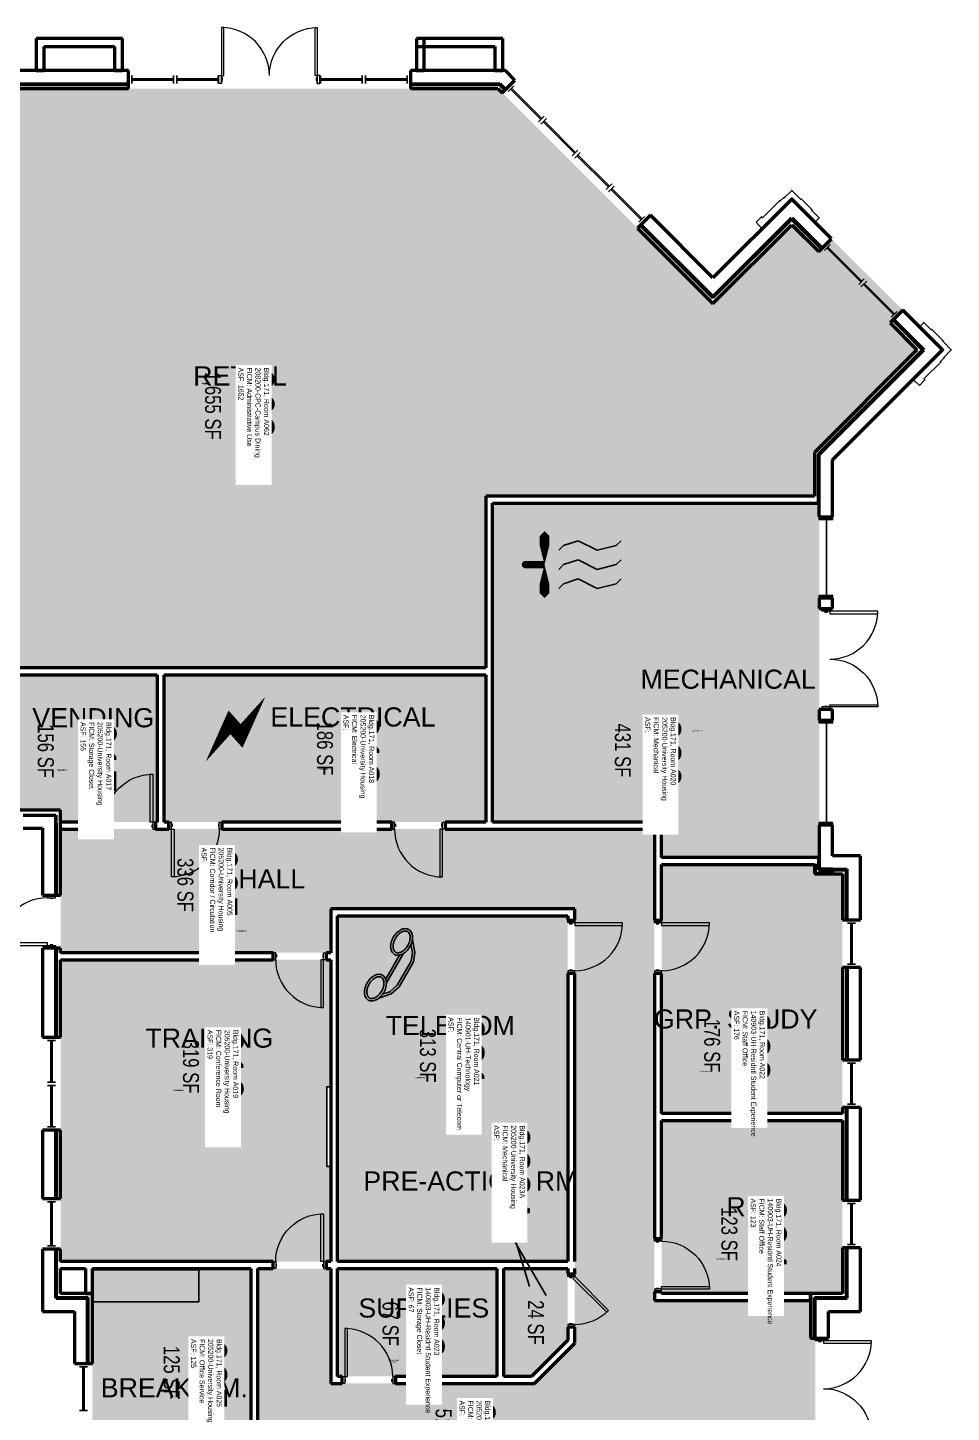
# Model space of a CAD drawing. Header units: inches. Extents: x -108 to 3256, y -489 to 2185.
# Drawn here: x 1290 to 1985, y 524 to 1566 of the extents above; entities that cross this region are included whole.
import ezdxf
from ezdxf.enums import TextEntityAlignment as Align

# ---------------------------------------------------------------- set-up
doc = ezdxf.new("R2010")
doc.units = ezdxf.units.IN
doc.header["$LTSCALE"] = 48
doc.header["$MEASUREMENT"] = 0
for name, color, linetype in [('A-DOOR', 2, 'Continuous'), ('A-FLOR', 3, 'Continuous'), ('A-GLAZ', 1, 'Continuous'), ('A-IDEN-ICON', 4, 'Continuous'), ('A-IDEN-RNUM', 7, 'Continuous'), ('A-IDEN-SNUM', 4, 'Continuous'), ('A-IDEN-VNUM', 4, 'Continuous'), ('A-MISC', 2, 'Continuous'), ('A-WALL', 5, 'Continuous'), ('AREA-TEXT', 3, 'Continuous'), ('Rooms-Category-Color', 7, 'Continuous'), ('Rooms-College-Color', 7, 'Continuous'), ('Rooms-Department-Color', 7, 'Continuous'), ('Rooms-Division-Color', 7, 'Continuous'), ('Rooms-Information', 7, 'Continuous')]:
    doc.layers.add(name, color=color, linetype=linetype)
doc.styles.add('CP_AREA', font='arial.ttf', dxfattribs={"height": 15})
doc.styles.add('CP_ROOMSNUMBER', font='arial.ttf', dxfattribs={"height": 1})
doc.styles.add('CP_ROOMVNUMBER', font='arial.ttf', dxfattribs={"width": 0.85, "height": 0.075})
doc.styles.get("Standard").update_dxf_attribs({"font": 'arial.ttf'})

# ---------------------------------------------------------------- blocks, each defined once
blk = doc.blocks.new('CPPHONE')
for p, q in [((0.0096, 0.0252), (-0.0196, -0.0252)), ((0.0169, 0.0279), (-0.0182, -0.0329))]:
    blk.add_line(p, q)
for points in [[(0.0288, 0.0786, 0.139889), (0.0216, 0.0804, 0.107118), (0.0122, 0.0781, 0.079812), (0.0039, 0.0722, 0.067459), (-0.0035, 0.0626, 0.067459), (-0.008, 0.0515, 0.079812), (-0.009, 0.0413, 0.107118), (-0.0064, 0.032, 0.139889), (-0.0012, 0.0267, 0.139889), (0.0061, 0.0248, 0.107118), (0.0155, 0.0272, 0.079812), (0.0238, 0.0331, 0.067459), (0.0312, 0.0426, 0.067459), (0.0357, 0.0538, 0.079812), (0.0367, 0.0639, 0.107118), (0.034, 0.0732, 0.139889)], [(0.0263, 0.0743, 0.139889), (0.0218, 0.0754, 0.107118), (0.0144, 0.0736, 0.079812), (0.0074, 0.0686, 0.067459), (0.0008, 0.0601, 0.067459), (-0.0032, 0.0502, 0.079812), (-0.004, 0.0417, 0.107118), (-0.0019, 0.0344, 0.139889), (0.0013, 0.031, 0.139889), (0.0059, 0.0298, 0.107118), (0.0133, 0.0317, 0.079812), (0.0203, 0.0367, 0.067459), (0.0268, 0.0451, 0.067459), (0.0309, 0.055, 0.079812), (0.0317, 0.0636, 0.107118), (0.0296, 0.0709, 0.139889)], [(-0.0262, -0.0167, 0.139889), (-0.0334, -0.0148, 0.107118), (-0.0428, -0.0172, 0.079812), (-0.0511, -0.0231, 0.067459), (-0.0585, -0.0326, 0.067459), (-0.063, -0.0438, 0.079812), (-0.064, -0.0539, 0.107118), (-0.0614, -0.0632, 0.139889), (-0.0562, -0.0686, 0.139889), (-0.0489, -0.0704, 0.107118), (-0.0395, -0.0681, 0.079812), (-0.0312, -0.0622, 0.067459), (-0.0238, -0.0526, 0.067459), (-0.0193, -0.0415, 0.079812), (-0.0183, -0.0313, 0.107118), (-0.021, -0.022, 0.139889)], [(-0.0287, -0.021, 0.139889), (-0.0332, -0.0198, 0.107118), (-0.0406, -0.0217, 0.079812), (-0.0476, -0.0267, 0.067459), (-0.0542, -0.0351, 0.067459), (-0.0582, -0.045, 0.079812), (-0.059, -0.0536, 0.107118), (-0.0569, -0.0609, 0.139889), (-0.0537, -0.0643, 0.139889), (-0.0491, -0.0654, 0.107118), (-0.0417, -0.0636, 0.079812), (-0.0347, -0.0586, 0.067459), (-0.0282, -0.0501, 0.067459), (-0.0241, -0.0402, 0.079812), (-0.0233, -0.0317, 0.107118), (-0.0254, -0.0244, 0.139889)]]:
    blk.add_lwpolyline(points, format="xyb", close=True)
for points in [[(0.0364, 0.0572), (0.0417, 0.0308), (0.0382, 0.0108), (0.0082, -0.0411), (-0.0083, -0.0558), (-0.0338, -0.0645)], [(0.0334, 0.047), (0.0366, 0.0307), (0.0334, 0.0126), (0.0043, -0.0379), (-0.0109, -0.0514), (-0.0265, -0.0567)]]:
    blk.add_lwpolyline(points)
blk = doc.blocks.new('CPELECT')
blk.add_lwpolyline([(0.0623, 0.0629, 0, 0.03, 0), (0.0105, -0.0168, 0.03, 0.03, 0), (-0.0105, 0.0068, 0.03, 0, 0), (-0.0623, -0.0729, 0.03, 0, 0)], format="xyseb")
blk = doc.blocks.new('A$C388C6221')
at = {"layer": 'A-IDEN-ICON', "xscale": 360, "yscale": 360, "zscale": 360}
blk.add_blockref('CPELECT', (22.4, 26.3), dxfattribs=at)
blk = doc.blocks.new('CPMECH')
for p, q in [((0.005, 0.025), (0.015, 0.035)), ((0.015, 0.035), (0.045, 0.045)), ((0.045, 0.045), (0.085, 0.025)), ((0.085, 0.025), (0.125, 0.035)), ((0.125, 0.035), (0.135, 0.045)), ((0.015, -0.005), (0.045, 0.005)), ((0.045, 0.005), (0.085, -0.015)), ((0.125, -0.005), (0.135, 0.005)), ((0.005, -0.015), (0.015, -0.005)), ((0.085, -0.015), (0.125, -0.005)), ((0.005, -0.055), (0.015, -0.045)), ((0.015, -0.045), (0.045, -0.035)), ((0.045, -0.035), (0.085, -0.055)), ((0.085, -0.055), (0.125, -0.045)), ((0.125, -0.045), (0.135, -0.035))]:
    blk.add_line(p, q)
for points in [[(-0.025, -0.005, 0, 0.02, 0), (-0.025, 0.035, 0.02, 0.02, 0), (-0.025, 0.055, 0.02, 0, 0), (-0.025, 0.065, 0, 0, 0)], [(-0.025, -0.005, 0, 0.02, 0), (-0.025, -0.045, 0.02, 0.02, 0), (-0.025, -0.065, 0.02, 0, 0), (-0.025, -0.075, 0, 0, 0)]]:
    blk.add_lwpolyline(points, format="xyseb")
at = {"const_width": 0.0075}
blk.add_lwpolyline([(-0.0682, -0.0069, 1), (-0.0618, -0.0031, 1)], format="xyb", close=True, dxfattribs=at)
at = {"const_width": 0.015}
blk.add_lwpolyline([(-0.025, -0.005), (-0.065, -0.005)], dxfattribs=at)

msp = doc.modelspace()

# ---------------------------------------------------------------- hatches: boundary and pattern name
at = {"layer": 'Rooms-Category-Color', "true_color": 0xfbafa2}
msp.add_hatch(color=21, dxfattribs=at).paths.add_polyline_path([(1634.5, 1084.3), (1281.8, 1084.3), (1173.2, 1084.3), (1173.2, 1255.3), (1259.2, 1255.3), (1259.2, 1520.3), (1643.7, 1520.3), (1805.4, 1358.5), (1864.7, 1417.8), (1884.9, 1397.6), (1894.5, 1407.2), (1948.2, 1353.5), (1938.6, 1343.9), (1958.8, 1323.6), (1881.7, 1246.5), (1881.7, 1213.5), (1634.5, 1213.5)])
at = {"layer": 'Rooms-Category-Color', "true_color": 0xadadad}
for points in [[(1885.3, 941.5), (1766.7, 941.5), (1766.7, 968.3), (1639.7, 968.3), (1639.7, 1208.2), (1885.3, 1208.2)], [(1634.5, 968.3), (1634.5, 1079), (1392.7, 1079), (1392.7, 968.3)], [(1314.7, 870), (1314.7, 963), (1761.4, 963), (1761.4, 654.9), (1701.4, 654.9), (1701.4, 903), (1517.9, 903), (1517.9, 870)], [(1668.9, 551.1), (1648.2, 551.1), (1648.2, 632.3), (1696.2, 632.3), (1696.2, 578.4)]]:
    msp.add_hatch(color=253, dxfattribs=at).paths.add_polyline_path(points)
at = {"layer": 'Rooms-Category-Color', "true_color": 0x728ef3}
for points in [[(1387.5, 968.3), (1387.5, 1079), (1173.2, 1079), (1173.2, 977.3), (1314.7, 977.3), (1314.7, 968.3)], [(1642.9, 551.1), (1642.9, 632.3), (1523.1, 632.3), (1523.1, 551.1)]]:
    msp.add_hatch(color=171, dxfattribs=at).paths.add_polyline_path(points)
at = {"layer": 'Rooms-Category-Color', "true_color": 0xfa9ba3}
for points in [[(1902.7, 748.9), (1766.7, 748.9), (1766.7, 936.3), (1881.7, 936.3), (1881.7, 929.3), (1902.7, 929.3)], [(1517.9, 864.7), (1314.7, 864.7), (1314.7, 637.5), (1517.9, 637.5), (1517.9, 709.1), (1514.9, 709.1), (1514.9, 769.1), (1517.9, 769.1)], [(1902.7, 613.5), (1902.7, 743.6), (1766.7, 743.6), (1766.7, 613.5)], [(1419.6, 475.5), (1457.9, 513.8), (1457.9, 632.3), (1338.7, 632.3), (1338.7, 475.5)]]:
    msp.add_hatch(color=241, dxfattribs=at).paths.add_polyline_path(points)
at = {"layer": 'Rooms-Category-Color', "true_color": 0xe3c5e1}
msp.add_hatch(color=254, dxfattribs=at).paths.add_polyline_path([(1696.2, 637.5), (1523.1, 637.5), (1523.1, 897.8), (1696.2, 897.8)])
at = {"layer": 'Rooms-Category-Color', "true_color": 0xadadad}
h = msp.add_hatch(color=253, dxfattribs=at)
edge = h.paths.add_edge_path()
edge.add_line((1759.7, 302), (1650.8, 302))
edge.add_line((1650.8, 302), (1650.8, 398.8))
edge.add_line((1650.8, 398.8), (1665.5, 398.8))
edge.add_line((1665.5, 398.8), (1665.5, 416.3))
edge.add_arc((1605.5, 416.3), 60, 0, 90)
edge.add_line((1605.5, 476.3), (1499.5, 476.3))
edge.add_line((1499.5, 476.3), (1466.7, 394.5))
edge.add_line((1466.7, 394.5), (1314.7, 394.5))
edge.add_line((1314.7, 394.5), (1314.7, 470.3))
edge.add_line((1314.7, 470.3), (1421.8, 470.3))
edge.add_line((1421.8, 470.3), (1463.1, 511.6))
edge.add_line((1463.1, 511.6), (1463.1, 632.3))
edge.add_line((1463.1, 632.3), (1517.9, 632.3))
edge.add_line((1517.9, 632.3), (1517.9, 545.9))
edge.add_line((1517.9, 545.9), (1671.1, 545.9))
edge.add_line((1671.1, 545.9), (1701.4, 576.2))
edge.add_line((1701.4, 576.2), (1701.4, 654.9))
edge.add_line((1701.4, 654.9), (1761.4, 654.9))
edge.add_line((1761.4, 654.9), (1761.4, 608.3))
edge.add_line((1761.4, 608.3), (1878.7, 608.3))
edge.add_line((1878.7, 608.3), (1878.7, 579.9))
edge.add_line((1878.7, 579.9), (1882.3, 579.9))
edge.add_line((1882.3, 579.9), (1882.5, 503.9))
edge.add_line((1882.5, 503.9), (1878.7, 503.9))
edge.add_line((1878.7, 503.9), (1878.7, 501.5))
edge.add_line((1878.7, 501.5), (1754.7, 501.5))
edge.add_line((1754.7, 501.5), (1734.7, 481.5))
edge.add_line((1734.7, 481.5), (1734.7, 380))
edge.add_line((1734.7, 380), (1759.7, 380))
edge.add_line((1759.7, 380), (1759.7, 302))
at = {"layer": 'Rooms-College-Color', "true_color": 0xadadad}
for points in [[(1634.5, 1084.3), (1281.8, 1084.3), (1173.2, 1084.3), (1173.2, 1255.3), (1259.2, 1255.3), (1259.2, 1520.3), (1643.7, 1520.3), (1805.4, 1358.5), (1864.7, 1417.8), (1884.9, 1397.6), (1894.5, 1407.2), (1948.2, 1353.5), (1938.6, 1343.9), (1958.8, 1323.6), (1881.7, 1246.5), (1881.7, 1213.5), (1634.5, 1213.5)], [(1885.3, 941.5), (1766.7, 941.5), (1766.7, 968.3), (1639.7, 968.3), (1639.7, 1208.2), (1885.3, 1208.2)], [(1387.5, 968.3), (1387.5, 1079), (1173.2, 1079), (1173.2, 977.3), (1314.7, 977.3), (1314.7, 968.3)], [(1634.5, 968.3), (1634.5, 1079), (1392.7, 1079), (1392.7, 968.3)], [(1314.7, 870), (1314.7, 963), (1761.4, 963), (1761.4, 654.9), (1701.4, 654.9), (1701.4, 903), (1517.9, 903), (1517.9, 870)], [(1902.7, 748.9), (1766.7, 748.9), (1766.7, 936.3), (1881.7, 936.3), (1881.7, 929.3), (1902.7, 929.3)], [(1696.2, 637.5), (1523.1, 637.5), (1523.1, 897.8), (1696.2, 897.8)], [(1517.9, 864.7), (1314.7, 864.7), (1314.7, 637.5), (1517.9, 637.5), (1517.9, 709.1), (1514.9, 709.1), (1514.9, 769.1), (1517.9, 769.1)], [(1902.7, 613.5), (1902.7, 743.6), (1766.7, 743.6), (1766.7, 613.5)], [(1419.6, 475.5), (1457.9, 513.8), (1457.9, 632.3), (1338.7, 632.3), (1338.7, 475.5)], [(1642.9, 551.1), (1642.9, 632.3), (1523.1, 632.3), (1523.1, 551.1)], [(1668.9, 551.1), (1648.2, 551.1), (1648.2, 632.3), (1696.2, 632.3), (1696.2, 578.4)]]:
    msp.add_hatch(color=253, dxfattribs=at).paths.add_polyline_path(points)
h = msp.add_hatch(color=253, dxfattribs=at)
edge = h.paths.add_edge_path()
edge.add_line((1759.7, 302), (1650.8, 302))
edge.add_line((1650.8, 302), (1650.8, 398.8))
edge.add_line((1650.8, 398.8), (1665.5, 398.8))
edge.add_line((1665.5, 398.8), (1665.5, 416.3))
edge.add_arc((1605.5, 416.3), 60, 0, 90)
edge.add_line((1605.5, 476.3), (1499.5, 476.3))
edge.add_line((1499.5, 476.3), (1466.7, 394.5))
edge.add_line((1466.7, 394.5), (1314.7, 394.5))
edge.add_line((1314.7, 394.5), (1314.7, 470.3))
edge.add_line((1314.7, 470.3), (1421.8, 470.3))
edge.add_line((1421.8, 470.3), (1463.1, 511.6))
edge.add_line((1463.1, 511.6), (1463.1, 632.3))
edge.add_line((1463.1, 632.3), (1517.9, 632.3))
edge.add_line((1517.9, 632.3), (1517.9, 545.9))
edge.add_line((1517.9, 545.9), (1671.1, 545.9))
edge.add_line((1671.1, 545.9), (1701.4, 576.2))
edge.add_line((1701.4, 576.2), (1701.4, 654.9))
edge.add_line((1701.4, 654.9), (1761.4, 654.9))
edge.add_line((1761.4, 654.9), (1761.4, 608.3))
edge.add_line((1761.4, 608.3), (1878.7, 608.3))
edge.add_line((1878.7, 608.3), (1878.7, 579.9))
edge.add_line((1878.7, 579.9), (1882.3, 579.9))
edge.add_line((1882.3, 579.9), (1882.5, 503.9))
edge.add_line((1882.5, 503.9), (1878.7, 503.9))
edge.add_line((1878.7, 503.9), (1878.7, 501.5))
edge.add_line((1878.7, 501.5), (1754.7, 501.5))
edge.add_line((1754.7, 501.5), (1734.7, 481.5))
edge.add_line((1734.7, 481.5), (1734.7, 380))
edge.add_line((1734.7, 380), (1759.7, 380))
edge.add_line((1759.7, 380), (1759.7, 302))
at = {"layer": 'Rooms-Department-Color', "true_color": 0x80bc67}
msp.add_hatch(color=83, dxfattribs=at).paths.add_polyline_path([(1634.5, 1084.3), (1281.8, 1084.3), (1173.2, 1084.3), (1173.2, 1255.3), (1259.2, 1255.3), (1259.2, 1520.3), (1643.7, 1520.3), (1805.4, 1358.5), (1864.7, 1417.8), (1884.9, 1397.6), (1894.5, 1407.2), (1948.2, 1353.5), (1938.6, 1343.9), (1958.8, 1323.6), (1881.7, 1246.5), (1881.7, 1213.5), (1634.5, 1213.5)])
at = {"layer": 'Rooms-Department-Color', "true_color": 0xacacac}
for points in [[(1885.3, 941.5), (1766.7, 941.5), (1766.7, 968.3), (1639.7, 968.3), (1639.7, 1208.2), (1885.3, 1208.2)], [(1634.5, 968.3), (1634.5, 1079), (1392.7, 1079), (1392.7, 968.3)], [(1314.7, 870), (1314.7, 963), (1761.4, 963), (1761.4, 654.9), (1701.4, 654.9), (1701.4, 903), (1517.9, 903), (1517.9, 870)], [(1668.9, 551.1), (1648.2, 551.1), (1648.2, 632.3), (1696.2, 632.3), (1696.2, 578.4)]]:
    msp.add_hatch(color=253, dxfattribs=at).paths.add_polyline_path(points)
at = {"layer": 'Rooms-Department-Color', "true_color": 0x604aed}
for points in [[(1387.5, 968.3), (1387.5, 1079), (1173.2, 1079), (1173.2, 977.3), (1314.7, 977.3), (1314.7, 968.3)], [(1902.7, 748.9), (1766.7, 748.9), (1766.7, 936.3), (1881.7, 936.3), (1881.7, 929.3), (1902.7, 929.3)], [(1696.2, 637.5), (1523.1, 637.5), (1523.1, 897.8), (1696.2, 897.8)], [(1517.9, 864.7), (1314.7, 864.7), (1314.7, 637.5), (1517.9, 637.5), (1517.9, 709.1), (1514.9, 709.1), (1514.9, 769.1), (1517.9, 769.1)], [(1902.7, 613.5), (1902.7, 743.6), (1766.7, 743.6), (1766.7, 613.5)], [(1419.6, 475.5), (1457.9, 513.8), (1457.9, 632.3), (1338.7, 632.3), (1338.7, 475.5)], [(1642.9, 551.1), (1642.9, 632.3), (1523.1, 632.3), (1523.1, 551.1)]]:
    msp.add_hatch(color=173, dxfattribs=at).paths.add_polyline_path(points)
at = {"layer": 'Rooms-Department-Color', "true_color": 0xacacac}
h = msp.add_hatch(color=253, dxfattribs=at)
edge = h.paths.add_edge_path()
edge.add_line((1759.7, 302), (1650.8, 302))
edge.add_line((1650.8, 302), (1650.8, 398.8))
edge.add_line((1650.8, 398.8), (1665.5, 398.8))
edge.add_line((1665.5, 398.8), (1665.5, 416.3))
edge.add_arc((1605.5, 416.3), 60, 0, 90)
edge.add_line((1605.5, 476.3), (1499.5, 476.3))
edge.add_line((1499.5, 476.3), (1466.7, 394.5))
edge.add_line((1466.7, 394.5), (1314.7, 394.5))
edge.add_line((1314.7, 394.5), (1314.7, 470.3))
edge.add_line((1314.7, 470.3), (1421.8, 470.3))
edge.add_line((1421.8, 470.3), (1463.1, 511.6))
edge.add_line((1463.1, 511.6), (1463.1, 632.3))
edge.add_line((1463.1, 632.3), (1517.9, 632.3))
edge.add_line((1517.9, 632.3), (1517.9, 545.9))
edge.add_line((1517.9, 545.9), (1671.1, 545.9))
edge.add_line((1671.1, 545.9), (1701.4, 576.2))
edge.add_line((1701.4, 576.2), (1701.4, 654.9))
edge.add_line((1701.4, 654.9), (1761.4, 654.9))
edge.add_line((1761.4, 654.9), (1761.4, 608.3))
edge.add_line((1761.4, 608.3), (1878.7, 608.3))
edge.add_line((1878.7, 608.3), (1878.7, 579.9))
edge.add_line((1878.7, 579.9), (1882.3, 579.9))
edge.add_line((1882.3, 579.9), (1882.5, 503.9))
edge.add_line((1882.5, 503.9), (1878.7, 503.9))
edge.add_line((1878.7, 503.9), (1878.7, 501.5))
edge.add_line((1878.7, 501.5), (1754.7, 501.5))
edge.add_line((1754.7, 501.5), (1734.7, 481.5))
edge.add_line((1734.7, 481.5), (1734.7, 380))
edge.add_line((1734.7, 380), (1759.7, 380))
edge.add_line((1759.7, 380), (1759.7, 302))
at = {"layer": 'Rooms-Division-Color', "true_color": 0x80bc67}
msp.add_hatch(color=83, dxfattribs=at).paths.add_polyline_path([(1634.5, 1084.3), (1281.8, 1084.3), (1173.2, 1084.3), (1173.2, 1255.3), (1259.2, 1255.3), (1259.2, 1520.3), (1643.7, 1520.3), (1805.4, 1358.5), (1864.7, 1417.8), (1884.9, 1397.6), (1894.5, 1407.2), (1948.2, 1353.5), (1938.6, 1343.9), (1958.8, 1323.6), (1881.7, 1246.5), (1881.7, 1213.5), (1634.5, 1213.5)])
at = {"layer": 'Rooms-Division-Color', "true_color": 0xadadad}
for points in [[(1885.3, 941.5), (1766.7, 941.5), (1766.7, 968.3), (1639.7, 968.3), (1639.7, 1208.2), (1885.3, 1208.2)], [(1634.5, 968.3), (1634.5, 1079), (1392.7, 1079), (1392.7, 968.3)], [(1314.7, 870), (1314.7, 963), (1761.4, 963), (1761.4, 654.9), (1701.4, 654.9), (1701.4, 903), (1517.9, 903), (1517.9, 870)], [(1668.9, 551.1), (1648.2, 551.1), (1648.2, 632.3), (1696.2, 632.3), (1696.2, 578.4)]]:
    msp.add_hatch(color=253, dxfattribs=at).paths.add_polyline_path(points)
at = {"layer": 'Rooms-Division-Color', "true_color": 0x604aed}
for points in [[(1387.5, 968.3), (1387.5, 1079), (1173.2, 1079), (1173.2, 977.3), (1314.7, 977.3), (1314.7, 968.3)], [(1902.7, 748.9), (1766.7, 748.9), (1766.7, 936.3), (1881.7, 936.3), (1881.7, 929.3), (1902.7, 929.3)], [(1696.2, 637.5), (1523.1, 637.5), (1523.1, 897.8), (1696.2, 897.8)], [(1517.9, 864.7), (1314.7, 864.7), (1314.7, 637.5), (1517.9, 637.5), (1517.9, 709.1), (1514.9, 709.1), (1514.9, 769.1), (1517.9, 769.1)], [(1902.7, 613.5), (1902.7, 743.6), (1766.7, 743.6), (1766.7, 613.5)], [(1419.6, 475.5), (1457.9, 513.8), (1457.9, 632.3), (1338.7, 632.3), (1338.7, 475.5)], [(1642.9, 551.1), (1642.9, 632.3), (1523.1, 632.3), (1523.1, 551.1)]]:
    msp.add_hatch(color=173, dxfattribs=at).paths.add_polyline_path(points)
at = {"layer": 'Rooms-Division-Color', "true_color": 0xadadad}
h = msp.add_hatch(color=253, dxfattribs=at)
edge = h.paths.add_edge_path()
edge.add_line((1759.7, 302), (1650.8, 302))
edge.add_line((1650.8, 302), (1650.8, 398.8))
edge.add_line((1650.8, 398.8), (1665.5, 398.8))
edge.add_line((1665.5, 398.8), (1665.5, 416.3))
edge.add_arc((1605.5, 416.3), 60, 0, 90)
edge.add_line((1605.5, 476.3), (1499.5, 476.3))
edge.add_line((1499.5, 476.3), (1466.7, 394.5))
edge.add_line((1466.7, 394.5), (1314.7, 394.5))
edge.add_line((1314.7, 394.5), (1314.7, 470.3))
edge.add_line((1314.7, 470.3), (1421.8, 470.3))
edge.add_line((1421.8, 470.3), (1463.1, 511.6))
edge.add_line((1463.1, 511.6), (1463.1, 632.3))
edge.add_line((1463.1, 632.3), (1517.9, 632.3))
edge.add_line((1517.9, 632.3), (1517.9, 545.9))
edge.add_line((1517.9, 545.9), (1671.1, 545.9))
edge.add_line((1671.1, 545.9), (1701.4, 576.2))
edge.add_line((1701.4, 576.2), (1701.4, 654.9))
edge.add_line((1701.4, 654.9), (1761.4, 654.9))
edge.add_line((1761.4, 654.9), (1761.4, 608.3))
edge.add_line((1761.4, 608.3), (1878.7, 608.3))
edge.add_line((1878.7, 608.3), (1878.7, 579.9))
edge.add_line((1878.7, 579.9), (1882.3, 579.9))
edge.add_line((1882.3, 579.9), (1882.5, 503.9))
edge.add_line((1882.5, 503.9), (1878.7, 503.9))
edge.add_line((1878.7, 503.9), (1878.7, 501.5))
edge.add_line((1878.7, 501.5), (1754.7, 501.5))
edge.add_line((1754.7, 501.5), (1734.7, 481.5))
edge.add_line((1734.7, 481.5), (1734.7, 380))
edge.add_line((1734.7, 380), (1759.7, 380))
edge.add_line((1759.7, 380), (1759.7, 302))

# ---------------------------------------------------------------- linework, layer by layer
at = {"layer": 'A-DOOR', "linetype": 'Continuous', "lineweight": 18}
for points in [[(1435.8, 1530.1), (1437.6, 1530.1), (1437.6, 1566.1), (1435.8, 1566.1)], [(1507.8, 1530.1), (1506.1, 1530.1), (1506.1, 1566.1), (1507.8, 1566.1)], [(1435.8, 1524.1), (1433.8, 1524.1), (1433.8, 1530.1), (1435.8, 1530.1)], [(1435.8, 1526.3), (1436.4, 1526.3), (1436.4, 1528.3), (1435.8, 1528.3)], [(1507.8, 1526.3), (1507.2, 1526.3), (1507.2, 1528.3), (1507.8, 1528.3)], [(1507.8, 1524.1), (1509.8, 1524.1), (1509.8, 1530.1), (1507.8, 1530.1)], [(1887.3, 1126.9), (1887.3, 1128.9), (1893.3, 1128.9), (1893.3, 1126.9)], [(1889.6, 1126.9), (1889.6, 1126.3), (1891.6, 1126.3), (1891.6, 1126.9)], [(1893.3, 1126.9), (1893.3, 1125.1), (1929.3, 1125.1), (1929.3, 1126.9)], [(1887.3, 1054.9), (1887.3, 1052.9), (1893.3, 1052.9), (1893.3, 1054.9)], [(1889.6, 1054.9), (1889.6, 1055.5), (1891.6, 1055.5), (1891.6, 1054.9)], [(1893.3, 1054.9), (1893.3, 1056.6), (1929.3, 1056.6), (1929.3, 1054.9)], [(1384.1, 968.3), (1382.1, 968.3), (1382.1, 1004.3), (1384.1, 1004.3)], [(1348.1, 963), (1346.1, 963), (1346.1, 968.3), (1348.1, 968.3)], [(1348.1, 964.3), (1348.7, 964.3), (1348.7, 966.3), (1348.1, 966.3)], [(1384.1, 964.3), (1383.5, 964.3), (1383.5, 966.3), (1384.1, 966.3)], [(1384.1, 963), (1386.1, 963), (1386.1, 968.3), (1384.1, 968.3)], [(1398.1, 968.3), (1396.1, 968.3), (1396.1, 963), (1398.1, 963)], [(1398.1, 967), (1398.7, 967), (1398.7, 965), (1398.1, 965)], [(1398.1, 963), (1400.1, 963), (1400.1, 927), (1398.1, 927)], [(1434.1, 967), (1433.5, 967), (1433.5, 965), (1434.1, 965)], [(1434.1, 968.3), (1436.1, 968.3), (1436.1, 963), (1434.1, 963)], [(1565.9, 968.3), (1563.9, 968.3), (1563.9, 963), (1565.9, 963)], [(1565.9, 967), (1566.5, 967), (1566.5, 965), (1565.9, 965)], [(1601.9, 963), (1599.9, 963), (1599.9, 927), (1601.9, 927)], [(1601.9, 967), (1601.3, 967), (1601.3, 965), (1601.9, 965)], [(1601.9, 968.3), (1603.9, 968.3), (1603.9, 963), (1601.9, 963)], [(1310.9, 911.3), (1310.9, 913.3), (1304.9, 913.3), (1304.9, 911.3)], [(1308.9, 911.3), (1308.9, 910.7), (1306.9, 910.7), (1306.9, 911.3)], [(1696.2, 892.4), (1696.2, 894.4), (1701.4, 894.4), (1701.4, 892.4)], [(1697.4, 892.4), (1697.4, 891.8), (1699.4, 891.8), (1699.4, 892.4)], [(1701.4, 892.4), (1701.4, 890.4), (1737.4, 890.4), (1737.4, 892.4)], [(1761.4, 892.4), (1761.4, 894.4), (1766.7, 894.4), (1766.7, 892.4)], [(1762.7, 892.4), (1762.7, 891.8), (1764.7, 891.8), (1764.7, 892.4)], [(1766.7, 892.4), (1766.7, 890.4), (1802.7, 890.4), (1802.7, 892.4)], [(1304.9, 875.3), (1304.9, 877.3), (1268.9, 877.3), (1268.9, 875.3)], [(1310.9, 875.3), (1310.9, 873.3), (1304.9, 873.3), (1304.9, 875.3)], [(1308.9, 875.3), (1308.9, 876), (1306.9, 876), (1306.9, 875.3)], [(1476.5, 870), (1474.5, 870), (1474.5, 864.7), (1476.5, 864.7)], [(1476.5, 868.7), (1477.1, 868.7), (1477.1, 866.7), (1476.5, 866.7)], [(1512.5, 868.7), (1511.9, 868.7), (1511.9, 866.7), (1512.5, 866.7)], [(1512.5, 870), (1514.5, 870), (1514.5, 864.7), (1512.5, 864.7)], [(1512.5, 864.7), (1510.5, 864.7), (1510.5, 828.7), (1512.5, 828.7)], [(1696.2, 856.4), (1696.2, 854.4), (1701.4, 854.4), (1701.4, 856.4)], [(1697.4, 856.4), (1697.4, 857), (1699.4, 857), (1699.4, 856.4)], [(1761.4, 856.4), (1761.4, 854.4), (1766.7, 854.4), (1766.7, 856.4)], [(1762.7, 856.4), (1762.7, 857), (1764.7, 857), (1764.7, 856.4)], [(1512.5, 637.5), (1510.5, 637.5), (1510.5, 673.5), (1512.5, 673.5)], [(1761.4, 652.9), (1761.4, 654.9), (1766.7, 654.9), (1766.7, 652.9)], [(1762.7, 652.9), (1762.7, 652.3), (1764.7, 652.3), (1764.7, 652.9)], [(1476.5, 632.3), (1474.5, 632.3), (1474.5, 637.5), (1476.5, 637.5)], [(1512.5, 632.3), (1514.5, 632.3), (1514.5, 637.5), (1512.5, 637.5)], [(1476.5, 633.5), (1477.1, 633.5), (1477.1, 635.5), (1476.5, 635.5)], [(1512.5, 633.5), (1511.9, 633.5), (1511.9, 635.5), (1512.5, 635.5)], [(1696.2, 626.3), (1696.2, 628.3), (1701.4, 628.3), (1701.4, 626.3)], [(1697.4, 626.3), (1697.4, 625.6), (1699.4, 625.6), (1699.4, 626.3)], [(1701.4, 626.3), (1700, 624.8), (1725.5, 599.4), (1726.9, 600.8)], [(1761.4, 616.9), (1761.4, 614.9), (1766.7, 614.9), (1766.7, 616.9)], [(1762.7, 616.9), (1762.7, 617.5), (1764.7, 617.5), (1764.7, 616.9)], [(1766.7, 616.9), (1766.7, 618.9), (1802.7, 618.9), (1802.7, 616.9)], [(1528.5, 551.1), (1530.5, 551.1), (1530.5, 587.1), (1528.5, 587.1)], [(1696.2, 590.3), (1696.2, 588.3), (1701.4, 588.3), (1701.4, 590.3)], [(1697.4, 590.3), (1697.4, 590.9), (1699.4, 590.9), (1699.4, 590.3)], [(1882.5, 577.9), (1882.5, 579.9), (1888.5, 579.9), (1888.5, 577.9)], [(1884.8, 577.9), (1884.8, 577.3), (1886.8, 577.3), (1886.8, 577.9)], [(1888.5, 577.9), (1888.5, 576.1), (1924.5, 576.1), (1924.5, 577.9)], [(1528.5, 545.9), (1526.5, 545.9), (1526.5, 551.1), (1528.5, 551.1)], [(1528.5, 547.1), (1529.1, 547.1), (1529.1, 549.1), (1528.5, 549.1)], [(1564.5, 547.1), (1563.9, 547.1), (1563.9, 549.1), (1564.5, 549.1)], [(1564.5, 545.9), (1566.5, 545.9), (1566.5, 551.1), (1564.5, 551.1)]]:
    msp.add_lwpolyline(points, close=True, dxfattribs=at)
for centre, start, end in [((1435.8, 1530.1), 0, 90), ((1893.3, 1126.9), 270, 360), ((1601.9, 963), 180, 270), ((1304.9, 875.3), 90, 180), ((1701.4, 892.4), 270, 360), ((1766.7, 892.4), 270, 360), ((1512.5, 864.7), 180, 270), ((1701.4, 626.3), 270, 315), ((1528.5, 551.1), 360, 90), ((1888.5, 577.9), 270, 360)]:
    msp.add_arc(centre, 36, start, end, dxfattribs=at)
at = {"layer": 'A-DOOR', "linetype": 'Continuous', "lineweight": 18, "extrusion": (0, 0, -1)}
for centre, start, end in [((-1507.8, 1530.1), 0, 90), ((-1893.3, 1054.9), 90, 180), ((-1384.1, 968.3), 0, 90), ((-1398.1, 963), 180, 270), ((-1512.5, 637.5), 0, 90), ((-1766.7, 616.9), 90, 180), ((-1888.5, 505.9), 90, 180)]:
    msp.add_arc(centre, 36, start, end, dxfattribs=at)
at = {"layer": 'A-FLOR', "linetype": 'Continuous', "lineweight": 25}
for p, q in [((1418.7, 632.3), (1338.7, 632.3)), ((1338.7, 632.3), (1338.7, 607.3)), ((1338.7, 631.3), (1418.7, 631.3)), ((1418.7, 607.3), (1418.7, 632.3)), ((1338.7, 607.3), (1418.7, 607.3))]:
    msp.add_line(p, q, dxfattribs=at)
at = {"layer": 'A-GLAZ', "linetype": 'Continuous', "lineweight": 25}
for p, q in [((1365.8, 1530.1), (1365.8, 1524.1)), ((1368.3, 1524.1), (1368.3, 1530.1)), ((1399.6, 1527.6), (1368.3, 1527.6)), ((1368.3, 1526.6), (1399.6, 1526.6)), ((1399.6, 1524.1), (1399.6, 1530.1)), ((1402.1, 1524.1), (1402.1, 1530.1)), ((1433.3, 1527.6), (1402.1, 1527.6)), ((1402.1, 1526.6), (1433.3, 1526.6)), ((1433.3, 1524.1), (1433.3, 1530.1)), ((1435.8, 1524.1), (1435.8, 1530.1)), ((1507.8, 1530.1), (1507.8, 1524.1)), ((1510.3, 1524.1), (1510.3, 1530.1)), ((1541.6, 1527.6), (1510.3, 1527.6)), ((1510.3, 1526.6), (1541.6, 1526.6)), ((1541.6, 1524.1), (1541.6, 1530.1)), ((1544.1, 1524.1), (1544.1, 1530.1)), ((1575.3, 1527.6), (1544.1, 1527.6)), ((1544.1, 1526.6), (1575.3, 1526.6)), ((1575.3, 1524.1), (1575.3, 1530.1)), ((1577.8, 1524.1), (1577.8, 1530.1)), ((1653.8, 1524), (1649.6, 1519.8)), ((1651.3, 1518), (1655.6, 1522.2)), ((1653.1, 1519.8), (1675.9, 1496.9)), ((1676.6, 1497.7), (1653.8, 1520.5)), ((1674.1, 1495.2), (1678.4, 1499.4)), ((1675.9, 1493.4), (1680.1, 1497.7)), ((1677.7, 1495.2), (1701.4, 1471.5)), ((1702.1, 1472.2), (1678.4, 1495.9)), ((1699.6, 1469.7), (1703.8, 1474)), ((1701.4, 1468), (1705.6, 1472.2)), ((1703.1, 1469.7), (1726.8, 1446)), ((1727.5, 1446.7), (1703.8, 1470.4)), ((1725, 1444.3), (1729.3, 1448.5)), ((1726.8, 1442.5), (1731.1, 1446.7)), ((1728.6, 1444.3), (1751.4, 1421.5)), ((1752.1, 1422.2), (1729.3, 1445)), ((1749.6, 1419.7), (1753.9, 1423.9)), ((1751.4, 1417.9), (1755.6, 1422.2)), ((1887.6, 1400.3), (1891.8, 1404.5)), ((1889.3, 1398.5), (1893.6, 1402.8)), ((1891.1, 1400.3), (1916.7, 1374.7)), ((1917.4, 1375.4), (1891.8, 1401)), ((1915, 1372.9), (1919.2, 1377.1)), ((1916.7, 1371.1), (1921, 1375.4)), ((1918.5, 1372.9), (1941.3, 1350.1)), ((1942, 1350.8), (1919.2, 1373.6)), ((1939.5, 1348.3), (1943.8, 1352.6)), ((1941.3, 1346.5), (1945.6, 1350.8)), ((1912.5, 894.8), (1906.5, 894.8)), ((1906.5, 892.3), (1912.5, 892.3)), ((1909, 892.3), (1909, 861.3)), ((1910, 861.3), (1910, 892.3)), ((1906.5, 861.3), (1912.5, 861.3)), ((1906.5, 858.8), (1912.5, 858.8)), ((1304.9, 806.4), (1310.9, 806.4)), ((1304.9, 803.9), (1310.9, 803.9)), ((1307.4, 772.6), (1307.4, 803.9)), ((1308.4, 803.9), (1308.4, 772.6)), ((1912.5, 789.4), (1906.5, 789.4)), ((1906.5, 786.9), (1912.5, 786.9)), ((1909, 786.9), (1909, 755.9)), ((1910, 755.9), (1910, 786.9)), ((1304.9, 772.6), (1310.9, 772.6)), ((1304.9, 770.1), (1310.9, 770.1)), ((1307.4, 738.9), (1307.4, 770.1)), ((1308.4, 770.1), (1308.4, 738.9)), ((1906.5, 755.9), (1912.5, 755.9)), ((1906.5, 753.4), (1912.5, 753.4)), ((1304.9, 738.9), (1310.9, 738.9)), ((1310.9, 736.4), (1304.9, 736.4)), ((1310.9, 684.9), (1304.9, 684.9)), ((1304.9, 682.4), (1310.9, 682.4)), ((1307.4, 682.4), (1307.4, 649.4)), ((1308.4, 649.4), (1308.4, 682.4)), ((1906.5, 683.8), (1912.5, 683.8)), ((1906.5, 681.3), (1912.5, 681.3)), ((1909, 650.3), (1909, 681.3)), ((1910, 681.3), (1910, 650.3)), ((1304.9, 649.4), (1310.9, 649.4)), ((1304.9, 646.9), (1310.9, 646.9)), ((1906.5, 650.3), (1912.5, 650.3)), ((1912.5, 647.8), (1906.5, 647.8)), ((1334.9, 560.9), (1328.9, 560.9)), ((1328.9, 558.4), (1334.9, 558.4)), ((1331.4, 558.4), (1331.4, 525.4)), ((1332.4, 525.4), (1332.4, 558.4)), ((1328.9, 525.4), (1334.9, 525.4))]:
    msp.add_line(p, q, dxfattribs=at)
at = {"layer": 'A-GLAZ'}
for p, q in [((1890.7, 1195.9), (1890.7, 1138.9)), ((1890.7, 967.9), (1890.7, 1042.9))]:
    msp.add_line(p, q, dxfattribs=at)
at = {"layer": 'A-GLAZ', "linetype": 'Continuous', "lineweight": 25}
for points in [[(1885.3, 1195.9), (1885.3, 1197.9), (1895.3, 1197.9), (1895.3, 1195.9)], [(1885.3, 1138.9), (1885.3, 1136.9), (1895.3, 1136.9), (1895.3, 1138.9)], [(1885.3, 1042.9), (1885.3, 1044.9), (1895.3, 1044.9), (1895.3, 1042.9)], [(1885.3, 967.9), (1885.3, 965.9), (1895.3, 965.9), (1895.3, 967.9)]]:
    msp.add_lwpolyline(points, close=True, dxfattribs=at)
at = {"layer": 'A-IDEN-VNUM'}
msp.add_lwpolyline([(1656.3, 655.2), (1667.3, 618.9)], dxfattribs=at)
at = {"layer": 'A-MISC'}
msp.add_line((1656, 653), (1680, 612), dxfattribs=at)
at = {"layer": 'A-WALL', "linetype": 'Continuous', "lineweight": 50}
for p, q in [((1361.3, 1557.9), (1296.3, 1557.9)), ((1296.3, 1557.9), (1296.3, 1533.9)), ((1361.3, 1533.9), (1361.3, 1557.9)), ((1582.3, 1557.9), (1582.3, 1551.9)), ((1647.3, 1557.9), (1582.3, 1557.9)), ((1588.3, 1557.9), (1582.3, 1557.9)), ((1582.3, 1557.9), (1582.3, 1533.9)), ((1588.3, 1533.9), (1588.3, 1557.9)), ((1647.3, 1533.9), (1647.3, 1557.9)), ((1302.3, 1551.9), (1355.3, 1551.9)), ((1302.3, 1533.9), (1302.3, 1551.9)), ((1355.3, 1551.9), (1355.3, 1533.9)), ((1582.3, 1551.9), (1641.3, 1551.9)), ((1641.3, 1551.9), (1641.3, 1533.9)), ((1365.8, 1533.9), (1159.6, 1533.9)), ((1296.3, 1533.9), (1302.3, 1533.9)), ((1355.3, 1533.9), (1361.3, 1533.9)), ((1365.8, 1520.3), (1365.8, 1533.9)), ((1649.3, 1533.9), (1577.8, 1533.9)), ((1577.8, 1533.9), (1577.8, 1520.3)), ((1582.3, 1533.9), (1588.3, 1533.9)), ((1641.3, 1533.9), (1647.3, 1533.9)), ((1656.5, 1526.7), (1649.3, 1533.9)), ((1169.6, 1523.9), (1365.8, 1523.9)), ((1169.6, 1523.4), (1365.8, 1523.4)), ((1577.8, 1523.9), (1645.2, 1523.9)), ((1577.8, 1523.4), (1645.7, 1523.4)), ((1644.5, 1523.9), (1649.1, 1519.3)), ((1645.2, 1523.9), (1649.4, 1519.6)), ((1646.9, 1517.1), (1656.5, 1526.7)), ((1173.2, 1520.3), (1365.8, 1520.3)), ((1577.8, 1520.3), (1643.7, 1520.3)), ((1643.7, 1520.3), (1646.9, 1517.1)), ((1864.7, 1437.1), (1805.4, 1377.8)), ((1894.5, 1407.2), (1864.7, 1437.1)), ((1758.3, 1424.9), (1748.7, 1415.2)), ((1750.9, 1417.4), (1805.4, 1363)), ((1751.2, 1417.8), (1805.7, 1363.3)), ((1805.4, 1377.8), (1758.3, 1424.9)), ((1805, 1363.3), (1864.7, 1422.9)), ((1805.4, 1363), (1865, 1422.6)), ((1805.4, 1358.5), (1864.7, 1417.8)), ((1864.3, 1422.6), (1887.1, 1399.8)), ((1864.7, 1422.9), (1887.4, 1400.2)), ((1864.7, 1417.8), (1884.9, 1397.6)), ((1748.7, 1415.2), (1805.4, 1358.5)), ((1884.9, 1397.6), (1894.5, 1407.2)), ((1948.2, 1353.5), (1938.6, 1343.9)), ((1948.2, 1353.5), (1938.6, 1343.9)), ((1940.8, 1346.1), (1963.6, 1323.3)), ((1941.2, 1346.4), (1963.9, 1323.6)), ((1978.1, 1323.6), (1948.2, 1353.5)), ((1938.6, 1343.9), (1958.8, 1323.6)), ((1958.8, 1323.6), (1881.7, 1246.5)), ((1884.8, 1245.2), (1963.6, 1324)), ((1884.8, 1244.5), (1963.9, 1323.6)), ((1895.3, 1240.9), (1978.1, 1323.6)), ((1881.7, 1246.5), (1881.7, 1213.5)), ((1884.8, 1208.9), (1884.8, 1245.2)), ((1885.3, 1208.9), (1885.3, 1245.7)), ((1895.3, 1208.9), (1895.3, 1240.9)), ((1881.7, 1213.5), (1634.5, 1213.5)), ((1634.5, 1213.5), (1634.5, 1084.3)), ((1884.8, 1208.9), (1885.3, 1208.9)), ((1885.3, 1197.9), (1885.3, 1208.9)), ((1895.3, 1197.9), (1895.3, 1208.9)), ((1639.7, 1208.2), (1885.3, 1208.3)), ((1639.7, 968.3), (1639.7, 1208.2)), ((1885.3, 1197.9), (1895.3, 1197.9)), ((1895.3, 1136.9), (1885.3, 1136.9)), ((1885.3, 1136.9), (1885.3, 1128.9)), ((1895.3, 1128.9), (1895.3, 1136.9)), ((1885.3, 1128.9), (1895.3, 1128.9)), ((1634.5, 1084.3), (1173.2, 1084.3)), ((1173.2, 1079), (1387.5, 1079)), ((1387.5, 1079), (1387.5, 968.3)), ((1392.7, 1079), (1634.5, 1079)), ((1392.7, 968.3), (1392.7, 1079)), ((1634.5, 1079), (1634.5, 968.3)), ((1895.3, 1052.9), (1885.3, 1052.9)), ((1885.3, 1052.9), (1885.3, 1044.9)), ((1895.3, 1044.9), (1895.3, 1052.9)), ((1885.3, 1044.9), (1895.3, 1044.9)), ((1314.7, 977.3), (1266.1, 977.3)), ((1286.5, 973.6), (1311.1, 973.6)), ((1311.1, 968.3), (1311.1, 973.6)), ((1311.1, 973.6), (1311.1, 969)), ((1314.7, 913.3), (1314.7, 977.3)), ((1286.5, 963.6), (1301.1, 963.6)), ((1301.1, 963.6), (1301.1, 913.3)), ((1311.1, 913.3), (1311.1, 968.3)), ((1311.1, 967.6), (1311.6, 967.6)), ((1311.6, 963.6), (1311.1, 963.6)), ((1311.6, 913.3), (1311.6, 967.6)), ((1346.1, 968.3), (1314.7, 968.3)), ((1314.7, 963), (1346.1, 963)), ((1346.1, 963), (1346.1, 968.3)), ((1387.5, 968.3), (1386.1, 968.3)), ((1386.1, 968.3), (1386.1, 963)), ((1386.1, 963), (1396.1, 963)), ((1396.1, 968.3), (1392.7, 968.3)), ((1396.1, 963), (1396.1, 968.3)), ((1563.9, 968.3), (1436.1, 968.3)), ((1436.1, 968.3), (1436.1, 963)), ((1436.1, 963), (1563.9, 963)), ((1563.9, 963), (1563.9, 968.3)), ((1634.5, 968.3), (1603.9, 968.3)), ((1603.9, 968.3), (1603.9, 963)), ((1603.9, 963), (1761.4, 963)), ((1766.7, 968.3), (1639.7, 968.3)), ((1761.4, 963), (1761.4, 894.4)), ((1766.7, 941.5), (1766.7, 968.3)), ((1895.3, 965.9), (1885.3, 965.9)), ((1885.3, 965.9), (1885.3, 932.9)), ((1895.3, 942.9), (1895.3, 965.9)), ((1885.3, 941.5), (1766.7, 941.5)), ((1885.3, 940.9), (1884.8, 940.9)), ((1884.8, 940.9), (1884.8, 932.4)), ((1885.3, 940.9), (1885.3, 941.5)), ((1885.3, 932.9), (1885.3, 940.9)), ((1916.3, 942.9), (1895.3, 942.9)), ((1916.3, 894.8), (1916.3, 942.9)), ((1766.7, 894.4), (1766.7, 936.3)), ((1766.7, 936.3), (1881.7, 936.3)), ((1881.7, 936.3), (1881.7, 929.3)), ((1881.7, 929.3), (1895.3, 929.3)), ((1882.3, 936.9), (1882.3, 929.9)), ((1882.3, 929.9), (1895.3, 929.9)), ((1884.8, 932.4), (1895.3, 932.4)), ((1885.3, 932.9), (1906.3, 932.9)), ((1895.3, 932.9), (1885.3, 932.9)), ((1895.3, 932.9), (1895.3, 929.3)), ((1895.3, 929.3), (1895.3, 932.9)), ((1895.3, 932.4), (1906.3, 932.4)), ((1895.3, 929.3), (1902.7, 929.3)), ((1902.7, 929.3), (1902.7, 894.8)), ((1905.8, 894.8), (1905.8, 932.9)), ((1906.3, 894.8), (1906.3, 932.9)), ((1301.1, 913.3), (1314.7, 913.3)), ((1701.4, 903), (1517.9, 903)), ((1517.9, 903), (1517.9, 870)), ((1523.1, 897.8), (1696.2, 897.8)), ((1523.1, 637.5), (1523.1, 897.8)), ((1696.2, 897.8), (1696.2, 894.4)), ((1701.4, 894.4), (1701.4, 903)), ((1696.2, 894.4), (1701.4, 894.4)), ((1761.4, 894.4), (1766.7, 894.4)), ((1902.7, 894.8), (1916.3, 894.8)), ((1301.1, 873.3), (1301.1, 806.4)), ((1314.7, 873.3), (1301.1, 873.3)), ((1311.1, 806.4), (1311.1, 873.3)), ((1311.6, 806.4), (1311.6, 873.3)), ((1314.7, 870), (1314.7, 873.3)), ((1474.5, 870), (1314.7, 870)), ((1474.5, 864.7), (1474.5, 870)), ((1517.9, 870), (1514.5, 870)), ((1514.5, 870), (1514.5, 864.7)), ((1314.7, 864.7), (1474.5, 864.7)), ((1314.7, 806.4), (1314.7, 864.7)), ((1514.5, 864.7), (1517.9, 864.7)), ((1517.9, 864.7), (1517.9, 637.5)), ((1916.3, 858.8), (1902.7, 858.8)), ((1902.7, 858.8), (1902.7, 789.4)), ((1905.8, 858.8), (1905.8, 789.4)), ((1906.3, 858.8), (1906.3, 789.4)), ((1916.3, 789.4), (1916.3, 858.8)), ((1696.2, 854.4), (1696.2, 637.5)), ((1701.4, 854.4), (1696.2, 854.4)), ((1701.4, 637.5), (1701.4, 854.4)), ((1766.7, 854.4), (1761.4, 854.4)), ((1761.4, 854.4), (1761.4, 654.9)), ((1766.7, 748.9), (1766.7, 854.4)), ((1301.1, 806.4), (1314.7, 806.4)), ((1902.7, 789.4), (1916.3, 789.4)), ((1916.3, 753.4), (1902.7, 753.4)), ((1902.7, 753.4), (1902.7, 748.9)), ((1905.8, 683.8), (1905.8, 753.4)), ((1906.3, 683.8), (1906.3, 753.4)), ((1916.3, 683.8), (1916.3, 753.4)), ((1902.7, 748.9), (1766.7, 748.9)), ((1766.7, 654.9), (1766.7, 743.6)), ((1766.7, 743.6), (1902.7, 743.6)), ((1902.7, 743.6), (1902.7, 683.8)), ((1301.1, 736.4), (1301.1, 684.9)), ((1314.7, 736.4), (1301.1, 736.4)), ((1311.1, 684.9), (1311.1, 736.4)), ((1311.6, 684.9), (1311.6, 736.4)), ((1314.7, 684.9), (1314.7, 736.4)), ((1301.1, 684.9), (1314.7, 684.9)), ((1902.7, 683.8), (1916.3, 683.8)), ((1301.1, 646.9), (1301.1, 599.9)), ((1314.7, 646.9), (1301.1, 646.9)), ((1311.1, 609.9), (1311.1, 646.9)), ((1311.6, 609.9), (1311.6, 646.9)), ((1314.7, 637.5), (1314.7, 646.9)), ((1761.4, 654.9), (1766.7, 654.9)), ((1916.3, 647.8), (1902.7, 647.8)), ((1902.7, 647.8), (1902.7, 613.5)), ((1905.8, 609.9), (1905.8, 647.8)), ((1906.3, 609.9), (1906.3, 647.8)), ((1916.3, 599.9), (1916.3, 647.8)), ((1474.5, 637.5), (1314.7, 637.5)), ((1474.5, 632.3), (1474.5, 637.5)), ((1517.9, 637.5), (1514.5, 637.5)), ((1514.5, 637.5), (1514.5, 632.3)), ((1696.2, 637.5), (1523.1, 637.5)), ((1314.7, 632.3), (1333.5, 632.3)), ((1314.7, 613.5), (1314.7, 632.3)), ((1333.5, 632.3), (1333.5, 613.5)), ((1338.7, 632.3), (1457.9, 632.3)), ((1338.7, 613.5), (1338.7, 632.3)), ((1457.9, 632.3), (1457.9, 513.8)), ((1463.1, 632.3), (1474.5, 632.3)), ((1463.1, 511.6), (1463.1, 632.3)), ((1514.5, 632.3), (1517.9, 632.3)), ((1517.9, 632.3), (1517.9, 545.9)), ((1523.1, 632.3), (1642.9, 632.3)), ((1523.1, 551.1), (1523.1, 632.3)), ((1642.9, 632.3), (1642.9, 551.1)), ((1648.2, 632.3), (1696.2, 632.3)), ((1648.2, 551.1), (1648.2, 632.3)), ((1696.2, 632.3), (1696.2, 628.3)), ((1696.2, 628.3), (1701.4, 628.3)), ((1701.4, 628.3), (1701.4, 632.3)), ((1766.7, 614.9), (1761.4, 614.9)), ((1761.4, 614.9), (1761.4, 608.3)), ((1766.7, 613.5), (1766.7, 614.9)), ((1311.1, 610.4), (1335.6, 610.4)), ((1311.1, 609.9), (1335.6, 609.9)), ((1338.7, 613.5), (1314.7, 613.5)), ((1333.5, 613.5), (1338.7, 613.5)), ((1335.1, 560.9), (1335.1, 610.4)), ((1335.6, 560.9), (1335.6, 610.4)), ((1338.7, 560.9), (1338.7, 613.5)), ((1761.4, 608.3), (1878.7, 608.3)), ((1878.7, 613.5), (1766.7, 613.5)), ((1878.7, 608.3), (1878.7, 613.5)), ((1902.7, 613.5), (1878.7, 613.5)), ((1878.7, 613.5), (1878.7, 579.9)), ((1881.8, 610.4), (1906.3, 610.4)), ((1881.8, 579.9), (1881.8, 610.4)), ((1881.8, 609.9), (1906.3, 609.9)), ((1882.3, 579.9), (1882.3, 610.4)), ((1301.1, 599.9), (1325.1, 599.9)), ((1325.1, 599.9), (1325.1, 560.9)), ((1892.3, 599.9), (1916.3, 599.9)), ((1892.3, 579.9), (1892.3, 599.9)), ((1696.2, 588.3), (1696.2, 578.4)), ((1701.4, 588.3), (1696.2, 588.3)), ((1701.4, 576.2), (1701.4, 588.3)), ((1696.2, 578.4), (1668.9, 551.1)), ((1671.1, 545.9), (1701.4, 576.2)), ((1878.7, 579.9), (1892.3, 579.9)), ((1325.1, 560.9), (1338.7, 560.9)), ((1517.9, 545.9), (1526.5, 545.9)), ((1526.5, 551.1), (1523.1, 551.1)), ((1526.5, 545.9), (1526.5, 551.1)), ((1642.9, 551.1), (1566.5, 551.1)), ((1566.5, 551.1), (1566.5, 545.9)), ((1566.5, 545.9), (1671.1, 545.9)), ((1668.9, 551.1), (1648.2, 551.1))]:
    msp.add_line(p, q, dxfattribs=at)
at = {"layer": 'A-WALL'}
for points in [[(1837.8, 1419.6), (1842, 1415.3), (1864.7, 1438), (1882.5, 1420.1), (1885.3, 1422.9), (1879.7, 1428.6), (1880, 1428.9), (1871.7, 1437.2), (1871.4, 1436.9), (1864.7, 1443.6), (1859, 1438), (1858.7, 1438.3), (1855.8, 1435.5), (1855.5, 1435.8), (1842.7, 1423.1), (1842, 1423.8)], [(1960.6, 1296.8), (1956.3, 1301), (1979, 1323.6), (1961.1, 1341.5), (1963.9, 1344.3), (1969.6, 1338.7), (1970, 1339), (1978.3, 1330.7), (1977.9, 1330.4), (1984.6, 1323.6), (1979, 1318), (1979.3, 1317.6), (1976.5, 1314.8), (1976.9, 1314.5), (1964.1, 1301.7), (1964.8, 1301)]]:
    msp.add_lwpolyline(points, close=True, dxfattribs=at)
msp.add_lwpolyline([(1517.9, 769.1), (1514.9, 769.1), (1514.9, 709.1), (1517.9, 709.1)], dxfattribs=at)

# ---------------------------------------------------------------- block references
msp.add_blockref('A$C388C6221', (1423.9, 1013.7))
at = {"layer": 'A-IDEN-ICON', "xscale": 360, "yscale": 360, "zscale": 360}
msp.add_blockref('CPMECH', (1687.7, 1163.8), dxfattribs=at)
at = {"layer": 'A-IDEN-ICON', "xscale": 360.0000000025632, "yscale": 360.0000000025632, "zscale": 360.0000000025632, "rotation": 0.1959893751911952}
msp.add_blockref('CPPHONE', (1566.3, 859.1), dxfattribs=at)

# ---------------------------------------------------------------- texts
at = {"layer": 'A-IDEN-RNUM', "linetype": 'ByBlock', "style": 'CP_ROOMSNUMBER'}
for s, p in [('0062-00', (1422.9, 1264.2)), ('0020-00', (1789.9, 1036)), ('0017-00', (1312.5, 1007)), ('0018-00', (1507.7, 1007.6)), ('0005-00', (1446.8, 885.8)), ('0021-00', (1580.9, 775.4)), ('0022-00', (1795.7, 780.3)), ('0019-00', (1399.7, 765.9)), ('0024-00', (1808.2, 639)), ('0023-A0', (1671.9, 602.4)), ('0023-00', (1562.2, 561.4))]:
    msp.add_text(s, height=1, dxfattribs=at).set_placement(p)
at = {"layer": 'A-IDEN-SNUM', "linetype": 'ByBlock', "style": 'CP_ROOMSNUMBER'}
for s, p in [('1710A06200', (1422.9, 1264.2)), ('1710A02000', (1789.9, 1036)), ('1710A01700', (1312.5, 1007)), ('1710A01800', (1507.7, 1007.6)), ('1710A00500', (1446.8, 885.8)), ('1710A02100', (1580.9, 775.4)), ('1710A02200', (1795.7, 780.3)), ('1710A01900', (1399.7, 765.9)), ('1710A02400', (1808.2, 639)), ('1710A023A0', (1670.6, 603.7)), ('1710A02300', (1561.1, 562.8))]:
    msp.add_text(s, height=1, dxfattribs=at).set_placement(p)
at = {"layer": 'A-IDEN-VNUM', "linetype": 'ByBlock', "style": 'CP_ROOMVNUMBER', "width": 0.85}
for s, p in [('062', (1461.9, 1283.5)), ('017', (1343.2, 1016.9)), ('018', (1540.9, 1022.2)), ('020', (1767.8, 1020.4)), ('005', (1434.2, 922.4)), ('022', (1834.7, 799.6)), ('021', (1619.9, 794.7)), ('019', (1438.7, 785.1)), ('023A', (1654.2, 702.6)), ('024', (1847.2, 658.3)), ('023', (1589.9, 591.5)), ('025', (1426.3, 552.6)), ('044', (1628.2, 506.3))]:
    msp.add_text(s, height=27, rotation=270, dxfattribs=at).set_placement(p, align=Align.MIDDLE_CENTER)
at = {"layer": 'A-MISC', "linetype": 'ByBlock'}
for s, p in [('RETAIL', (1449.7, 1296.8)), ('MECHANICAL', (1816.8, 1068.6)), ('VENDING', (1339.3, 1039.6)), ('ELECTRICAL', (1534.6, 1040.2)), ('HALL', (1473.6, 918.4)), ('GRP. STUDY', (1822.5, 812.9)), ('TRAINING', (1426.6, 798.5)), ('TELECOM', (1607.8, 808)), ('PRE-ACTION RM', (1622.9, 691)), ('R.A.', (1835, 671.6)), ('SUPPLIES', (1587.9, 595.4)), ('BREAK RM.', (1400.3, 535.4))]:
    msp.add_text(s, height=14.4, dxfattribs=at).set_placement(p, align=Align.CENTER)
at = {"layer": 'AREA-TEXT', "style": 'CP_AREA', "width": 0.75}
for s, p in [('1,655 SF', (1429.4, 1281.5)), ('186 SF', (1513.6, 1023.6)), ('431 SF', (1737.6, 1022.2)), ('156 SF', (1303.6, 1021.7)), ('336 SF', (1408.6, 920.9)), ('176 SF', (1804.8, 800.1)), ('319 SF', (1412.8, 784.3)), ('313 SF', (1591, 792.5)), ('123 SF', (1817.7, 658.3)), ('67 SF', (1562.9, 590.8)), ('24 SF', (1672.2, 591.7)), ('125 SF', (1398.3, 553.9)), ('519 SF', (1602.8, 506.6))]:
    msp.add_text(s, height=12, rotation=270, dxfattribs=at).set_placement(p, align=Align.MIDDLE_CENTER)

# ---------------------------------------------------------------- next in the draw order: texts
at = {"layer": 'Rooms-Information', "char_height": 3.857, "width": 86.4, "attachment_point": 7, "rotation": 270, "style": 'CP_ROOMVNUMBER', "bg_fill": 3, "box_fill_scale": 1.5, "bg_fill_color": 256, "bg_fill_true_color": 13158600, "bg_fill_transparency": 0}
for s, insert in [('Bldg.171, Room A062^M^J208200-CPC-Campus Dining^M^JFICM: Administrative Use^M^JASF: 1652', (1448.4, 1310.3)), ('Bldg.171, Room A017^M^J205200-University Housing^M^JFICM: Storage Closet^M^JASF: 156', (1329.7, 1043.6)), ('Bldg.171, Room A018^M^J205200-University Housing^M^JFICM: Electrical^M^JASF: ', (1527.4, 1049)), ('Bldg.171, Room A020^M^J205200-University Housing^M^JFICM: Mechanical^M^JASF: ', (1754.3, 1047.2)), ('Bldg.171, Room A005^M^J205200-University Housing^M^JFICM: Corridor / Circulation^M^JASF: ', (1420.7, 949.1)), ('Bldg.171, Room A021^M^J140901-UH-Technology^M^JFICM: Central Computer or Telecom^M^JASF: ', (1606.4, 821.4)), ('Bldg.171, Room A022^M^J140903-UH-Residntl Student Experience^M^JFICM: Staff Office^M^JASF: 176', (1821.2, 826.3)), ('Bldg.171, Room A019^M^J205200-University Housing^M^JFICM: Conference Room^M^JASF: 319', (1425.2, 811.9)), ('Bldg.171, Room A023A^M^J205200-University Housing^M^JFICM: Mechanical^M^JASF: ', (1640.7, 740.1)), ('Bldg.171, Room A024^M^J140903-UH-Residntl Student Experience^M^JFICM: Staff Office^M^JASF: 123', (1833.7, 685)), ('Bldg.171, Room A023^M^J140903-UH-Residntl Student Experience^M^JFICM: Storage Closet^M^JASF: 67', (1576.4, 618.2)), ('Bldg.171, Room A025^M^J205200-University Housing^M^JFICM: Office Service^M^JASF: 125', (1412.8, 579.3)), ('Bldg.171, Room A044^M^J205200-University Housing^M^JFICM: Corridor / Circulation^M^JASF: ', (1614.7, 533))]:
    msp.add_mtext(s, dxfattribs=dict(at, insert=insert))

doc.saveas('drawing.dxf')
